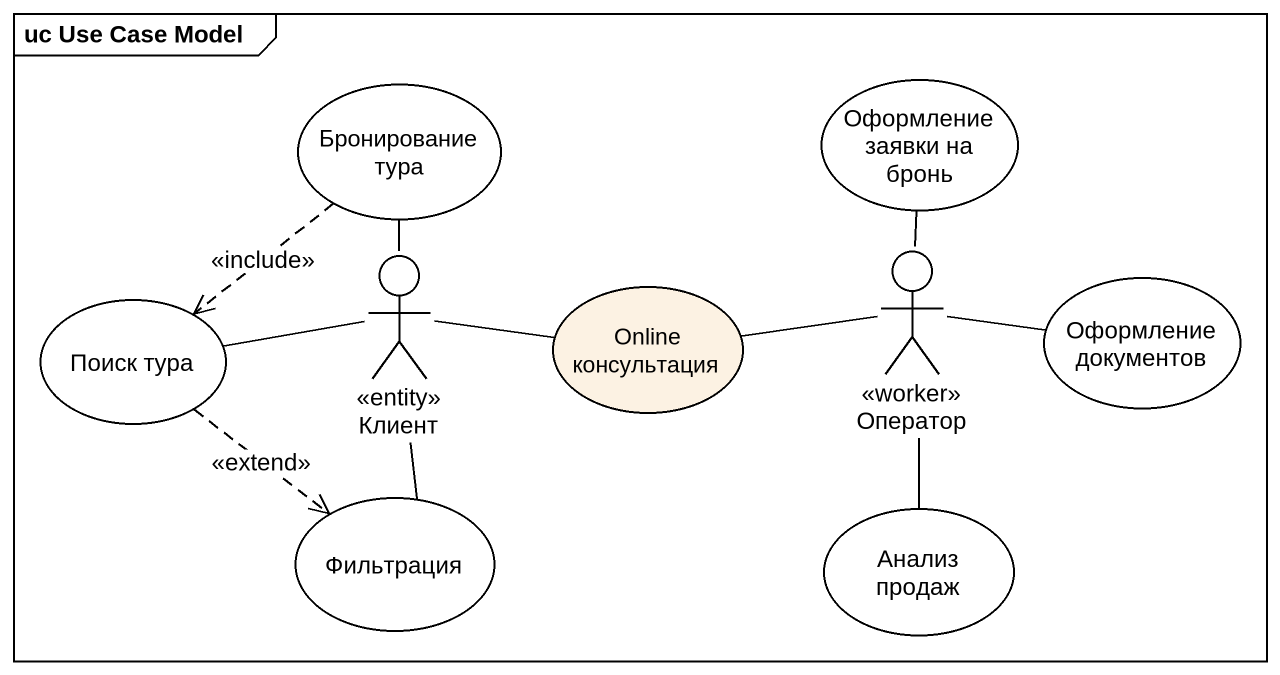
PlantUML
@startuml
mainframe uc Use Case Model
usecase "Оформление заявки на бронь" as Оформление_заявки_на_бронь
usecase "Бронирование тура" as Бронирование_тура
actor Клиент <<entity>>
actor Оператор <<worker>>
usecase "Оформление документов" as Оформление_документов
usecase "Поиск тура" as Поиск_тура
usecase "Online консультация" as Online_консультация #FCF2E3
usecase Фильтрация
usecase "Анализ продаж" as Анализ_продаж
Бронирование_тура ..> Поиск_тура : <<include>>
Клиент -up- Бронирование_тура
Клиент -left- Поиск_тура
Клиент -right- Online_консультация
Клиент -- Фильтрация
Оператор -up- Оформление_заявки_на_бронь
Оператор -right- Оформление_документов
Оператор -left- Online_консультация
Оператор -- Анализ_продаж
Поиск_тура ..> Фильтрация : <<extend>>
@enduml
